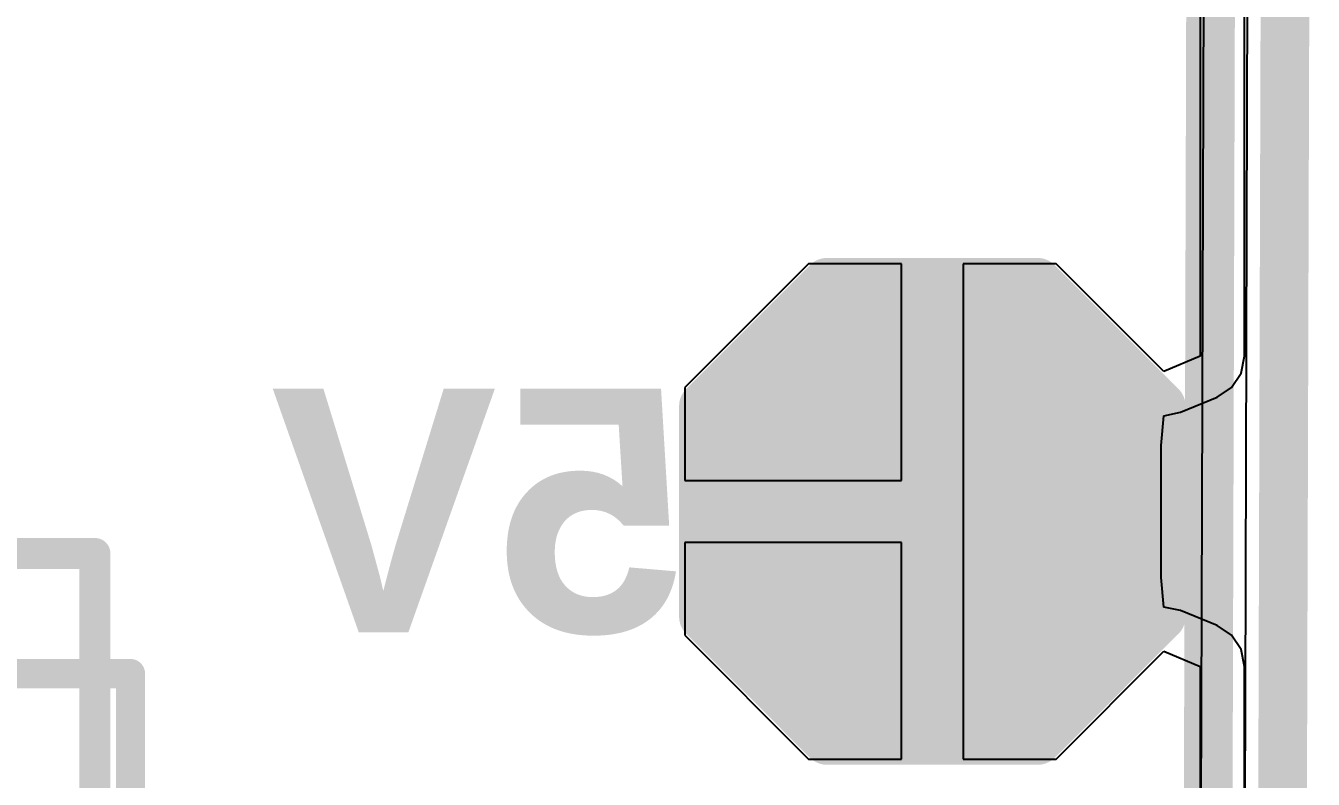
# Model space of a CAD drawing. Header units: inches. Extents: x 0 to 12.4, y -0.6 to 2.2.
# Drawn here: x 0.3357 to 0.5439, y 1.5315 to 1.6532 of the extents above; entities that cross this region are included whole.
import ezdxf

# ---------------------------------------------------------------- set-up
doc = ezdxf.new("R2010")
doc.units = ezdxf.units.IN
doc.header["$MEASUREMENT"] = 0
for name, color, linetype in [('Bottom Layer', 5, 'Continuous'), ('Bottom Overlay', 54, 'Continuous'), ('Bottom Paste', 16, 'Continuous'), ('Bottom Solder', 6, 'Continuous'), ('Dimension', 6, 'Continuous'), ('Mechanical 4', 56, 'Continuous'), ('Top Layer', 1, 'Continuous'), ('Top Overlay', 2, 'Continuous'), ('Top Paste', 8, 'Continuous'), ('Top Solder', 216, 'Continuous')]:
    doc.layers.add(name, color=color, linetype=linetype)
doc.styles.add('Arial_Bold', font='', dxfattribs={"height": 0.2})
doc.styles.get('Arial_Bold').set_extended_font_data('Arial', bold=True)

# ---------------------------------------------------------------- blocks, each defined once
blk = doc.blocks.new('SOT_89_3_16')
at = {"layer": 'Top Layer'}
for points in [[(-0.03805, 0.10423), (0.03805, 0.10423), (0.03805, -0.01506), (-0.03805, -0.01506)], [(-0.07047, -0.01053), (-0.04764, -0.01053), (-0.04764, -0.07864), (-0.07047, -0.07864)], [(-0.01142, -0.01053), (0.01142, -0.01053), (0.01142, -0.07864), (-0.01142, -0.07864)], [(0.04764, -0.01053), (0.07047, -0.01053), (0.07047, -0.07864), (0.04764, -0.07864)]]:
    blk.add_hatch(color=1, dxfattribs=at).paths.add_polyline_path(points)
at = {"layer": 'Top Paste'}
for points in [[(-0.03805, 0.10423), (0.03805, 0.10423), (0.03805, -0.01506), (-0.03805, -0.01506)], [(-0.07047, -0.01053), (-0.04764, -0.01053), (-0.04764, -0.07864), (-0.07047, -0.07864)], [(-0.01142, -0.01053), (0.01142, -0.01053), (0.01142, -0.07864), (-0.01142, -0.07864)], [(0.04764, -0.01053), (0.07047, -0.01053), (0.07047, -0.07864), (0.04764, -0.07864)]]:
    blk.add_hatch(color=8, dxfattribs=at).paths.add_polyline_path(points)
at = {"layer": 'Top Solder'}
for points in [[(-0.04205, 0.10823), (0.04205, 0.10823), (0.04205, -0.01906), (-0.04205, -0.01906)], [(-0.07447, -0.00653), (-0.04364, -0.00653), (-0.04364, -0.08264), (-0.07447, -0.08264)], [(-0.01542, -0.00653), (0.01542, -0.00653), (0.01542, -0.08264), (-0.01542, -0.08264)], [(0.04364, -0.00653), (0.07447, -0.00653), (0.07447, -0.08264), (0.04364, -0.08264)]]:
    blk.add_hatch(color=216, dxfattribs=at).paths.add_polyline_path(points)
at = {"layer": 'Top Overlay'}
for points in [[(-0.091, 0.068, 0.005, 0.005, 0), (-0.044, 0.068, 0.005, 0.005, 0)], [(-0.091, -0.035, 0.005, 0.005, 0), (-0.091, 0.068, 0.005, 0.005, 0)], [(0.044, 0.068, 0.005, 0.005, 0), (0.091, 0.068, 0.005, 0.005, 0)], [(0.091, -0.035, 0.005, 0.005, 0), (0.091, 0.068, 0.005, 0.005, 0)], [(-0.082, -0.04, 0.005, 0.005, 0), (-0.077, -0.045, 0.005, 0.005, 0)], [(-0.082, -0.05, 0.005, 0.005, 0), (-0.082, -0.04, 0.005, 0.005, 0)], [(-0.082, -0.05, 0.005, 0.005, 0), (-0.077, -0.045, 0.005, 0.005, 0)]]:
    blk.add_lwpolyline(points, format="xyseb", dxfattribs=at)
for points in [[(-0.09225, 0.068, 0.0025, 0.0025, 1), (-0.08975, 0.068, 0.0025, 0.0025, 1)], [(-0.09225, 0.068, 0.0025, 0.0025, 1), (-0.08975, 0.068, 0.0025, 0.0025, 1)], [(-0.04525, 0.068, 0.0025, 0.0025, 1), (-0.04275, 0.068, 0.0025, 0.0025, 1)], [(0.04275, 0.068, 0.0025, 0.0025, 1), (0.04525, 0.068, 0.0025, 0.0025, 1)], [(0.08975, 0.068, 0.0025, 0.0025, 1), (0.09225, 0.068, 0.0025, 0.0025, 1)], [(0.08975, 0.068, 0.0025, 0.0025, 1), (0.09225, 0.068, 0.0025, 0.0025, 1)], [(-0.09225, -0.035, 0.0025, 0.0025, 1), (-0.08975, -0.035, 0.0025, 0.0025, 1)], [(0.08975, -0.035, 0.0025, 0.0025, 1), (0.09225, -0.035, 0.0025, 0.0025, 1)], [(-0.08325, -0.04, 0.0025, 0.0025, 1), (-0.08075, -0.04, 0.0025, 0.0025, 1)], [(-0.08325, -0.04, 0.0025, 0.0025, 1), (-0.08075, -0.04, 0.0025, 0.0025, 1)], [(-0.07825, -0.045, 0.0025, 0.0025, 1), (-0.07575, -0.045, 0.0025, 0.0025, 1)], [(-0.07825, -0.045, 0.0025, 0.0025, 1), (-0.07575, -0.045, 0.0025, 0.0025, 1)], [(-0.08325, -0.05, 0.0025, 0.0025, 1), (-0.08075, -0.05, 0.0025, 0.0025, 1)], [(-0.08325, -0.05, 0.0025, 0.0025, 1), (-0.08075, -0.05, 0.0025, 0.0025, 1)]]:
    blk.add_lwpolyline(points, format="xyseb", close=True, dxfattribs=at)
blk = doc.blocks.new('T__________B_45')
at = {"layer": 'Bottom Layer'}
blk.add_hatch(color=5, dxfattribs=at).paths.add_polyline_path([(0.015, 0.03), (-0.015, 0.03), (-0.03, 0.015), (-0.03, -0.015), (-0.015, -0.03), (0.015, -0.03), (0.03, -0.015), (0.03, 0.015)])
at = {"layer": 'Bottom Paste'}
blk.add_hatch(color=16, dxfattribs=at).paths.add_polyline_path([(0.015, 0.03), (-0.015, 0.03), (-0.03, 0.015), (-0.03, -0.015), (-0.015, -0.03), (0.015, -0.03), (0.03, -0.015), (0.03, 0.015)])
at = {"layer": 'Bottom Solder'}
blk.add_hatch(color=6, dxfattribs=at).paths.add_polyline_path([(0.017, 0.034), (-0.017, 0.034), (-0.034, 0.017), (-0.034, -0.017), (-0.017, -0.034), (0.017, -0.034), (0.034, -0.017), (0.034, 0.017)])
at = {"layer": 'Bottom Overlay'}
for points in [[(-0.017, 0.037, 0.00787, 0.00787, 0), (-0.037, 0.017, 0.00787, 0.00787, 0)], [(0.017, 0.037, 0.00787, 0.00787, 0), (-0.017, 0.037, 0.00787, 0.00787, 0)], [(0.017, 0.037, 0.00787, 0.00787, 0), (-0.017, 0.037, 0.00787, 0.00787, 0)], [(0.037, 0.017, 0.00787, 0.00787, 0), (0.017, 0.037, 0.00787, 0.00787, 0)], [(-0.037, 0.017, 0.00787, 0.00787, 0), (-0.037, -0.017, 0.00787, 0.00787, 0)], [(0.037, 0.017, 0.00787, 0.00787, 0), (0.037, -0.017, 0.00787, 0.00787, 0)], [(-0.017, -0.037, 0.00787, 0.00787, 0), (-0.037, -0.017, 0.00787, 0.00787, 0)], [(0.037, -0.017, 0.00787, 0.00787, 0), (0.017, -0.037, 0.00787, 0.00787, 0)], [(0.017, -0.037, 0.00787, 0.00787, 0), (-0.017, -0.037, 0.00787, 0.00787, 0)], [(0.017, -0.037, 0.00787, 0.00787, 0), (-0.017, -0.037, 0.00787, 0.00787, 0)]]:
    blk.add_lwpolyline(points, format="xyseb", dxfattribs=at)
for points in [[(-0.01897, 0.037, 0.00394, 0.00394, 1), (-0.01503, 0.037, 0.00394, 0.00394, 1)], [(-0.01897, 0.037, 0.00394, 0.00394, 1), (-0.01503, 0.037, 0.00394, 0.00394, 1)], [(-0.01897, 0.037, 0.00394, 0.00394, 1), (-0.01503, 0.037, 0.00394, 0.00394, 1)], [(0.01503, 0.037, 0.00394, 0.00394, 1), (0.01897, 0.037, 0.00394, 0.00394, 1)], [(0.01503, 0.037, 0.00394, 0.00394, 1), (0.01897, 0.037, 0.00394, 0.00394, 1)], [(0.01503, 0.037, 0.00394, 0.00394, 1), (0.01897, 0.037, 0.00394, 0.00394, 1)], [(-0.03897, 0.017, 0.00394, 0.00394, 1), (-0.03503, 0.017, 0.00394, 0.00394, 1)], [(-0.03897, 0.017, 0.00394, 0.00394, 1), (-0.03503, 0.017, 0.00394, 0.00394, 1)], [(0.03503, 0.017, 0.00394, 0.00394, 1), (0.03897, 0.017, 0.00394, 0.00394, 1)], [(0.03503, 0.017, 0.00394, 0.00394, 1), (0.03897, 0.017, 0.00394, 0.00394, 1)], [(-0.03897, -0.017, 0.00394, 0.00394, 1), (-0.03503, -0.017, 0.00394, 0.00394, 1)], [(-0.03897, -0.017, 0.00394, 0.00394, 1), (-0.03503, -0.017, 0.00394, 0.00394, 1)], [(0.03503, -0.017, 0.00394, 0.00394, 1), (0.03897, -0.017, 0.00394, 0.00394, 1)], [(0.03503, -0.017, 0.00394, 0.00394, 1), (0.03897, -0.017, 0.00394, 0.00394, 1)], [(-0.01897, -0.037, 0.00394, 0.00394, 1), (-0.01503, -0.037, 0.00394, 0.00394, 1)], [(-0.01897, -0.037, 0.00394, 0.00394, 1), (-0.01503, -0.037, 0.00394, 0.00394, 1)], [(-0.01897, -0.037, 0.00394, 0.00394, 1), (-0.01503, -0.037, 0.00394, 0.00394, 1)], [(0.01503, -0.037, 0.00394, 0.00394, 1), (0.01897, -0.037, 0.00394, 0.00394, 1)], [(0.01503, -0.037, 0.00394, 0.00394, 1), (0.01897, -0.037, 0.00394, 0.00394, 1)], [(0.01503, -0.037, 0.00394, 0.00394, 1), (0.01897, -0.037, 0.00394, 0.00394, 1)]]:
    blk.add_lwpolyline(points, format="xyseb", close=True, dxfattribs=at)

msp = doc.modelspace()

# ---------------------------------------------------------------- linework, layer by layer
at = {"layer": 'Bottom Layer'}
for p, q in [((0.52559, 1.951), (0.52559, 1.59985)), ((0.53273, 1.59985), (0.53273, 1.9185)), ((0.46228, 1.6148), (0.44228, 1.5948)), ((0.47728, 1.6148), (0.46228, 1.6148)), ((0.47728, 1.5798), (0.47728, 1.6148)), ((0.50228, 1.6148), (0.48728, 1.6148)), ((0.48728, 1.6148), (0.48728, 1.5748)), ((0.51968, 1.5974), (0.50228, 1.6148)), ((0.52559, 1.59985), (0.51968, 1.5974)), ((0.53218, 1.59712), (0.53273, 1.59985)), ((0.53064, 1.5948), (0.53218, 1.59712)), ((0.44228, 1.5948), (0.44228, 1.5798)), ((0.52832, 1.59325), (0.53064, 1.5948)), ((0.52242, 1.59081), (0.52832, 1.59325)), ((0.51928, 1.58547), (0.51969, 1.59026)), ((0.51969, 1.59026), (0.52242, 1.59081)), ((0.51928, 1.56413), (0.51928, 1.58547)), ((0.44228, 1.5798), (0.47728, 1.5798)), ((0.48728, 1.5748), (0.48728, 1.5348)), ((0.47728, 1.5698), (0.44228, 1.5698)), ((0.44228, 1.5698), (0.44228, 1.5548)), ((0.47728, 1.5348), (0.47728, 1.5698)), ((0.51969, 1.55934), (0.51928, 1.56413)), ((0.52242, 1.5588), (0.51969, 1.55934)), ((0.52832, 1.55635), (0.52242, 1.5588)), ((0.44228, 1.5548), (0.46228, 1.5348)), ((0.53064, 1.5548), (0.52832, 1.55635)), ((0.53218, 1.55249), (0.53064, 1.5548)), ((0.50228, 1.5348), (0.51968, 1.5522)), ((0.51968, 1.5522), (0.52559, 1.54976)), ((0.53273, 1.54976), (0.53218, 1.55249)), ((0.52559, 1.54976), (0.52559, 1.50856)), ((0.53273, 1.50856), (0.53273, 1.54976)), ((0.46228, 1.5348), (0.47728, 1.5348)), ((0.48728, 1.5348), (0.50228, 1.5348))]:
    msp.add_line(p, q, dxfattribs=at)
at = {"layer": 'Dimension'}
for points in [[(0.52673, 1.47718, 0.00787, 0.00787, 0), (0.52811, 1.94924, 0.00787, 0.00787, 0)], [(0.53875, 1.47714, 0.00787, 0.00787, 0), (0.53992, 1.87323, 0.00787, 0.00787, 0)]]:
    msp.add_lwpolyline(points, format="xyseb", dxfattribs=at)
at = {"layer": 'Mechanical 4'}
for points in [[(0.30108, 1.5486, 0.00472, 0.00472, 0), (0.35265, 1.5486, 0.00472, 0.00472, 0)], [(0.35265, 1.44151, 0.00472, 0.00472, 0), (0.35265, 1.5486, 0.00472, 0.00472, 0)]]:
    msp.add_lwpolyline(points, format="xyseb", dxfattribs=at)
msp.add_lwpolyline([(0.35147, 1.5486, 0.00236, 0.00236, 1), (0.35383, 1.5486, 0.00236, 0.00236, 1)], format="xyseb", close=True, dxfattribs=at)
msp.add_lwpolyline([(0.35147, 1.5486, 0.00236, 0.00236, 1), (0.35383, 1.5486, 0.00236, 0.00236, 1)], format="xyseb", close=True, dxfattribs=at)
at = {"layer": 'Top Layer'}
for p, q in [((0.52694, 1.94868), (0.52565, 1.50851)), ((0.53279, 1.50848), (0.53399, 1.9185))]:
    msp.add_line(p, q, dxfattribs=at)

# ---------------------------------------------------------------- block references
at = {"rotation": 180}
msp.add_blockref('T__________B_45', (0.48228, 1.5748), dxfattribs=at)
msp.add_blockref('SOT_89_3_16', (0.25591, 1.5))

# ---------------------------------------------------------------- texts
at = {"layer": 'Bottom Overlay', "style": 'Arial_Bold', "text_generation_flag": 2}
msp.add_text('5V', height=0.03937, rotation=360, dxfattribs=at).set_placement((0.44253, 1.55528))

doc.saveas('drawing.dxf')
